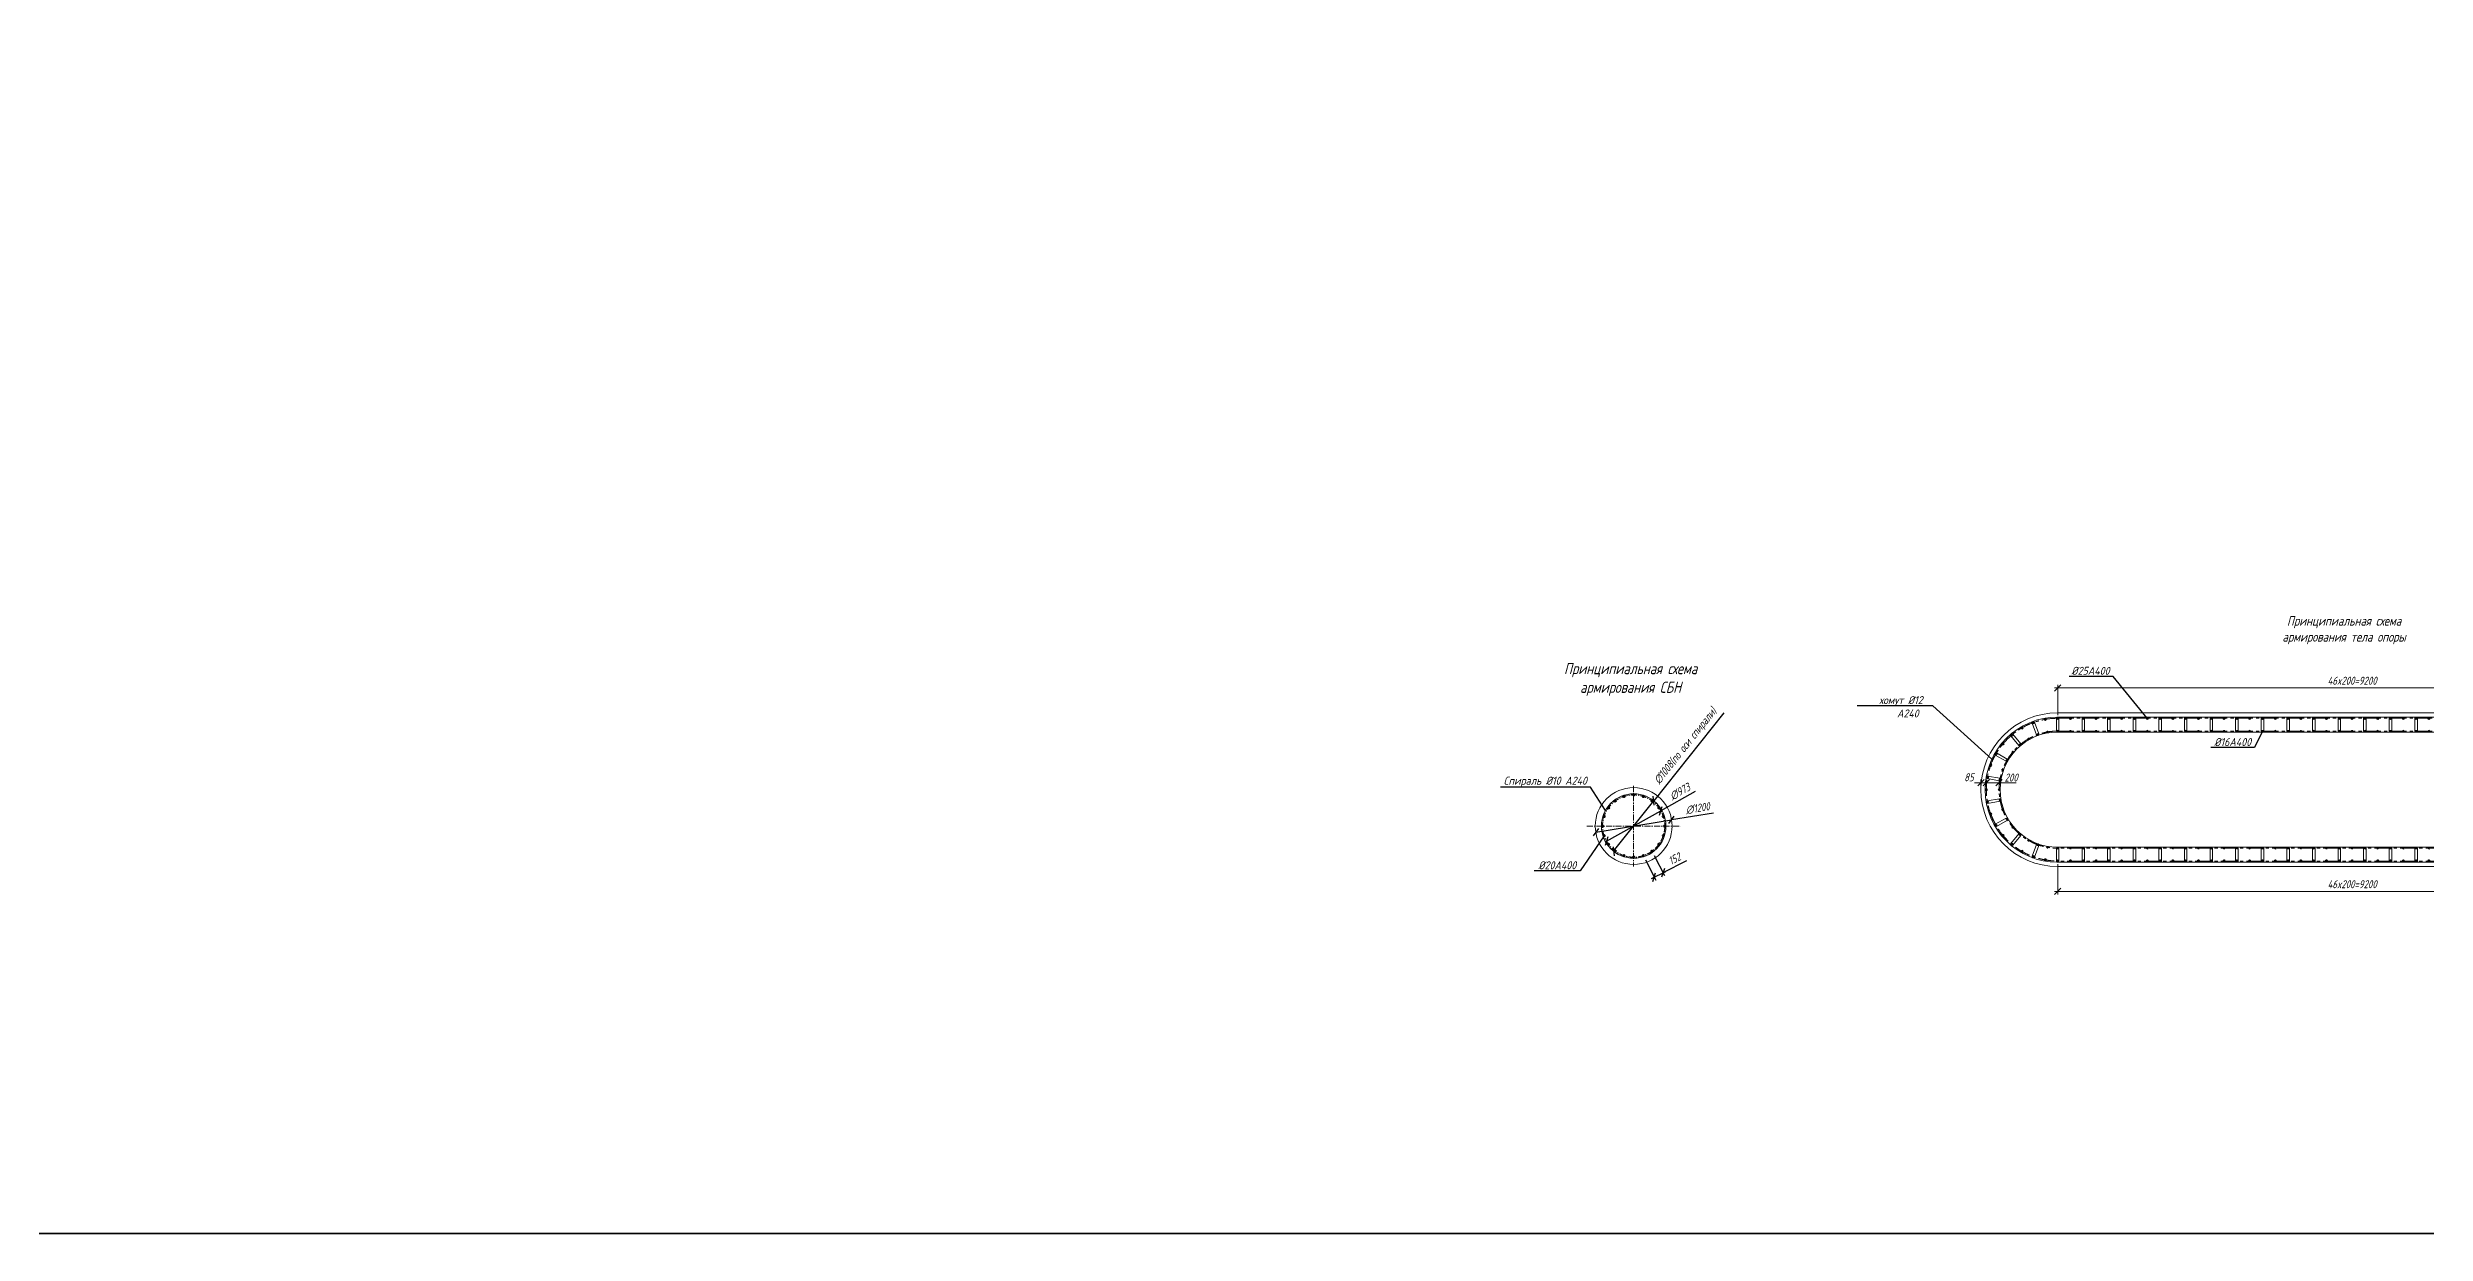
# Model space of a CAD drawing. Header units: millimetres. Extents: x 263685 to 14136308, y -2404013 to 2433772.
# Drawn here: x 7144843 to 7181994, y 768155 to 786685 of the extents above; entities that cross this region are included whole.
import ezdxf
from ezdxf import colors
from ezdxf.entities.mleader import LeaderData, LeaderLine
from ezdxf.math import Vec2, Vec3

# ---------------------------------------------------------------- set-up
doc = ezdxf.new("R2010")
doc.units = ezdxf.units.MM
doc.linetypes.add('осевая', pattern=[2, 1.25, -0.25, 0.25, -0.25])
for name, color, linetype, lineweight in [('1-Бетон', 106, 'Continuous', 35), ('ИС_ОПОР_Med_закладная', 7, 'Continuous', 35), ('ИС_ОПОР_Med_раб.арматура', 6, 'Continuous', 35), ('ИС_ОПОР_Ось', 3, 'осевая', 18), ('ИС_ОПОР_Тон', 3, 'Continuous', 18), ('ИС_ОПОР_Тон_конструк.арматура', 4, 'Continuous', 18), ('ИС_Ось', 3, 'осевая', 18), ('ИС_Разм', 3, 'Continuous', 18), ('ИС_Размер', 3, 'Continuous', 18), ('ИС_ТаБл', 5, 'Continuous', 35), ('Тонкая', 3, 'Continuous', 15), ('Хомуты', 4, 'Continuous', 18)]:
    doc.layers.add(name, color=color, linetype=linetype, lineweight=lineweight)
doc.styles.add('0', font='isocpeur.ttf', dxfattribs={"width": 0.8, "oblique": 15})
doc.styles.add('ISOCPEUR', font='isocpeur.ttf', dxfattribs={"width": 0.8, "oblique": 15, "height": 2.5})
doc.styles.add('ROMANS', font='isocpeur.ttf', dxfattribs={"width": 0.9, "oblique": 15})
doc.styles.add('М150', font='isocpeur.ttf', dxfattribs={"width": 0.8, "oblique": 15, "height": 375})
doc.dimstyles.new('50', dxfattribs={"dimscale": 50, "dimtxt": 2.5, "dimasz": 2, "dimexe": 1, "dimexo": 1.5, "dimgap": 1, "dimtad": 3, "dimdec": 0, "dimdsep": 46, "dimtxsty": '0', "dimblk1": 'OBLIQUE', "dimblk2": 'OBLIQUE', "dimsah": 1, "dimcen": 0.1, "dimdle": 1, "dimclrd": 256, "dimclre": 256, "dimclrt": 4, "dimadec": 0, "dimazin": 0, "dimtfac": 0.75, "dimtdec": 0, "dimtmove": 1, "dimatfit": 3, "dimldrblk": 'OBLIQUE', "dimfxl": 1, "dimtolj": 1, "dimtzin": 0, "dimarcsym": 0})
doc.dimstyles.new('М50', dxfattribs={"dimscale": 50, "dimtxt": 2.5, "dimasz": 2, "dimexe": 1, "dimexo": 1, "dimgap": 1, "dimtad": 1, "dimdec": 0, "dimtxsty": '0', "dimblk1": 'OBLIQUE', "dimblk2": 'OBLIQUE', "dimsah": 1, "dimcen": 2.5, "dimdle": 1, "dimclrd": 256, "dimclre": 256, "dimclrt": 256, "dimaunit": 1, "dimadec": 0, "dimazin": 0, "dimtfac": 0.75, "dimtdec": 0, "dimtmove": 1, "dimatfit": 2, "dimldrblk": 'OBLIQUE', "dimfxl": 1, "dimtolj": 1, "dimtzin": 0, "dimlwd": -1, "dimlwe": -1, "dimarcsym": 0})

# ---------------------------------------------------------------- blocks, each defined once
blk = doc.blocks.new('*U1962')
at = {"layer": 'ИС_ОПОР_Med_раб.арматура'}
h = blk.add_hatch(color=256, dxfattribs=at)
h.dxf.hatch_style = 1
h.paths.add_polyline_path([(12, 3, 1), (-12, -3, 1)])
for radius in [13.5, 12.5]:
    blk.add_circle((0, 0), radius, dxfattribs=at)
blk = doc.blocks.new('*U1963')
at = {"color": 0, "linetype": 'ByBlock', "lineweight": -2, "transparency": 16777216}
for p in [(0, 0), (200, 0), (400, 0), (600, 0), (800, 0), (1000, 0), (1200, 0), (1400, 0), (1600, 0), (1800, 0), (2000, 0), (2200, 0), (2400, 0), (2600, 0), (2800, 0), (3000, 0), (3200, 0), (3400, 0), (3600, 0), (3800, 0), (4000, 0), (4200, 0), (4400, 0), (4600, 0), (4800, 0), (5000, 0), (5200, 0), (5400, 0), (5600, 0), (5800, 0), (6000, 0), (6200, 0), (6400, 0), (6600, 0), (6800, 0), (7000, 0), (7200, 0), (7400, 0), (7600, 0), (7800, 0), (8000, 0), (8200, 0), (8400, 0), (8600, 0), (8800, 0)]:
    blk.add_blockref('*U1962', p, dxfattribs=at)
blk = doc.blocks.new('*U1964')
at = {"layer": 'ИС_ОПОР_Med_раб.арматура'}
h = blk.add_hatch(color=256, dxfattribs=at)
h.dxf.hatch_style = 1
h.paths.add_polyline_path([(12, 3, 1), (-12, -3, 1)])
for radius in [13.5, 12.5]:
    blk.add_circle((0, 0), radius, dxfattribs=at)
blk = doc.blocks.new('*U1965')
at = {"color": 0, "linetype": 'ByBlock', "lineweight": -2, "transparency": 16777216}
for p in [(0, 0), (200, 0), (400, 0), (600, 0), (800, 0), (1000, 0), (1200, 0), (1400, 0), (1600, 0), (1800, 0), (2000, 0), (2200, 0), (2400, 0), (2600, 0), (2800, 0), (3000, 0), (3200, 0), (3400, 0), (3600, 0), (3800, 0), (4000, 0), (4200, 0), (4400, 0), (4600, 0), (4800, 0), (5000, 0), (5200, 0), (5400, 0), (5600, 0), (5800, 0), (6000, 0), (6200, 0), (6400, 0), (6600, 0), (6800, 0), (7000, 0), (7200, 0), (7400, 0), (7600, 0), (7800, 0), (8000, 0), (8200, 0), (8400, 0), (8600, 0), (8800, 0)]:
    blk.add_blockref('*U1964', p, dxfattribs=at)
blk = doc.blocks.new('*U1960')
at = {"layer": 'ИС_ОПОР_Med_раб.арматура'}
h = blk.add_hatch(color=256, dxfattribs=at)
h.dxf.hatch_style = 1
h.paths.add_polyline_path([(12.5, 0, 1), (-12.5, 0, 1)])
for radius in [13.5, 12.5]:
    blk.add_circle((0, 0), radius, dxfattribs=at)
blk = doc.blocks.new('*U1961')
at = {"color": 0, "linetype": 'ByBlock', "lineweight": -2, "transparency": 16777216}
blk.add_blockref('*U1960', (13581, 28597), dxfattribs=at)
for p, rotation in [((12864, 28336), 40.00000000000001), ((13023, 28447), 29.99999999999999), ((13200, 28529), 19.99999999999999), ((13387, 28580), 9.999999999999977), ((12533, 27863), 70), ((12615, 28039), 59.99999999999999), ((12727, 28198), 50), ((12466, 27482), 90), ((12483, 27675), 80.00000000000001), ((12483, 27288), 99.99999999999999), ((12533, 27100), 110), ((12615, 26924), 120), ((12727, 26765), 130), ((12864, 26628), 140), ((13023, 26516), 150), ((13200, 26434), 160.0000000000001), ((13387, 26384), 170), ((13581, 26367), 180)]:
    blk.add_blockref('*U1960', p, dxfattribs=dict(at, rotation=rotation))
blk = doc.blocks.new('_OBLIQUE')
at = {"color": 0, "linetype": 'ByBlock', "lineweight": -2}
blk.add_line((0.5, 0.5), (-0.5, -0.5), dxfattribs=at)
blk = doc.blocks.new('*D1966')
at = {"layer": 'Defpoints', "color": 0, "transparency": 16777216}
for p in [(7176248, 773975), (7185448, 773975), (7185448, 773500)]:
    blk.add_point(p, dxfattribs=at)
at = {"layer": 'ИС_Размер', "transparency": 16777216}
for p, q in [((7176248, 773925), (7176248, 773450)), ((7185448, 773925), (7185448, 773450)), ((7176198, 773500), (7185498, 773500))]:
    blk.add_line(p, q, dxfattribs=at)
at = {"layer": 'ИС_Размер', "transparency": 16777216, "xscale": 100, "yscale": 100, "zscale": 100, "rotation": 180}
blk.add_blockref('_OBLIQUE', (7176248, 773500), dxfattribs=at)
at = {"layer": 'ИС_Размер', "transparency": 16777216, "xscale": 100, "yscale": 100, "zscale": 100}
blk.add_blockref('_OBLIQUE', (7185448, 773500), dxfattribs=at)
at = {"layer": 'ИС_Размер', "transparency": 16777216, "insert": (7180848, 773612), "char_height": 125, "attachment_point": 5, "style": '0', "bg_fill": 3, "box_fill_scale": 1.1, "bg_fill_color": 256, "bg_fill_true_color": 13158600, "bg_fill_transparency": 0}
blk.add_mtext('\\A1;46x200=9200', dxfattribs=at)
blk = doc.blocks.new('*U1968')
at = {"layer": 'ИС_ОПОР_Med_раб.арматура'}
h = blk.add_hatch(color=256, dxfattribs=at)
h.dxf.hatch_style = 1
h.paths.add_polyline_path([(8, 0, 1), (-8, 0, 1)])
for radius in [9, 8]:
    blk.add_circle((0, 0), radius, dxfattribs=at)
blk = doc.blocks.new('*U1969')
at = {"color": 0, "linetype": 'ByBlock', "lineweight": -2, "transparency": 16777216}
for p in [(0, 0), (200, 0), (400, 0), (600, 0), (800, 0), (1000, 0), (1200, 0), (1400, 0), (1600, 0), (1800, 0), (2000, 0), (2200, 0), (2400, 0), (2600, 0), (2800, 0), (3000, 0), (3200, 0), (3400, 0), (3600, 0), (3800, 0), (4000, 0), (4200, 0), (4400, 0), (4600, 0), (4800, 0), (5000, 0), (5200, 0), (5400, 0), (5600, 0), (5800, 0), (6000, 0), (6200, 0), (6400, 0), (6600, 0), (6800, 0), (7000, 0), (7200, 0), (7400, 0), (7600, 0), (7800, 0), (8000, 0), (8200, 0), (8400, 0), (8600, 0), (8800, 0)]:
    blk.add_blockref('*U1968', p, dxfattribs=at)
blk = doc.blocks.new('*U1970')
at = {"layer": 'ИС_ОПОР_Med_раб.арматура'}
h = blk.add_hatch(color=256, dxfattribs=at)
h.dxf.hatch_style = 1
h.paths.add_polyline_path([(8, 0, 1), (-8, 0, 1)])
for radius in [9, 8]:
    blk.add_circle((0, 0), radius, dxfattribs=at)
blk = doc.blocks.new('*U1971')
at = {"layer": '1-Бетон', "color": 0, "linetype": 'ByBlock', "lineweight": -2, "transparency": 16777216}
for p, rotation in [((7196125, 792524), 40.00000000000001), ((7196256, 792616), 29.99999999999999), ((7196400, 792683), 19.99999999999999), ((7196554, 792724), 9.99999999999994), ((7195854, 792136), 69.99999999999997), ((7195921, 792281), 59.99999999999999), ((7196012, 792412), 50), ((7195798, 791823), 90), ((7195812, 791982), 80.00000000000001), ((7195812, 791664), 99.99999999999999), ((7195854, 791510), 110), ((7195921, 791366), 120), ((7196012, 791235), 130), ((7196125, 791122), 139.9999999999999), ((7196256, 791031), 150), ((7196400, 790964), 160.0000000000001), ((7196554, 790922), 170.0000000000001), ((7196713, 790908), 180)]:
    blk.add_blockref('*U1970', p, dxfattribs=dict(at, rotation=rotation))
blk.add_blockref('*U1970', (7196713, 792738), dxfattribs=at)
blk = doc.blocks.new('*U1974')
at = {"layer": 'ИС_ОПОР_Med_раб.арматура'}
h = blk.add_hatch(color=256, dxfattribs=at)
h.dxf.hatch_style = 1
h.paths.add_polyline_path([(-8, 0, 1), (8, 0, 1)])
for radius in [9, 8]:
    blk.add_circle((0, 0), radius, dxfattribs=at)
blk = doc.blocks.new('*U1975')
at = {"color": 0, "linetype": 'ByBlock', "lineweight": -2, "transparency": 16777216}
for p in [(0, 0), (200, 0), (400, 0), (600, 0), (800, 0), (1000, 0), (1200, 0), (1400, 0), (1600, 0), (1800, 0), (2000, 0), (2200, 0), (2400, 0), (2600, 0), (2800, 0), (3000, 0), (3200, 0), (3400, 0), (3600, 0), (3800, 0), (4000, 0), (4200, 0), (4400, 0), (4600, 0), (4800, 0), (5000, 0), (5200, 0), (5400, 0), (5600, 0), (5800, 0), (6000, 0), (6200, 0), (6400, 0), (6600, 0), (6800, 0), (7000, 0), (7200, 0), (7400, 0), (7600, 0), (7800, 0), (8000, 0), (8200, 0), (8400, 0), (8600, 0), (8800, 0)]:
    blk.add_blockref('*U1974', p, dxfattribs=at)
blk = doc.blocks.new('*D1977')
at = {"layer": 'Defpoints', "color": 0, "transparency": 16777216}
for p in [(7185448, 776680), (7176248, 776205), (7185448, 776205)]:
    blk.add_point(p, dxfattribs=at)
at = {"layer": 'ИС_Размер', "transparency": 16777216}
for p, q in [((7176198, 776680), (7185498, 776680)), ((7176248, 776255), (7176248, 776730)), ((7185448, 776255), (7185448, 776730))]:
    blk.add_line(p, q, dxfattribs=at)
at = {"layer": 'ИС_Размер', "transparency": 16777216, "xscale": 100, "yscale": 100, "zscale": 100, "rotation": 180}
blk.add_blockref('_OBLIQUE', (7176248, 776680), dxfattribs=at)
at = {"layer": 'ИС_Размер', "transparency": 16777216, "xscale": 100, "yscale": 100, "zscale": 100}
blk.add_blockref('_OBLIQUE', (7185448, 776680), dxfattribs=at)
at = {"layer": 'ИС_Размер', "transparency": 16777216, "insert": (7180848, 776792), "char_height": 125, "attachment_point": 5, "style": '0', "bg_fill": 3, "box_fill_scale": 1.1, "bg_fill_color": 256, "bg_fill_true_color": 13158600, "bg_fill_transparency": 0}
blk.add_mtext('\\A1;46x200=9200', dxfattribs=at)
blk = doc.blocks.new('_None')
blk = doc.blocks.new('*U1978')
at = {"layer": 'Хомуты'}
blk.add_lwpolyline([(-200, -117), (200, -117, 0.414214), (220, -98), (220, 98, 0.414214), (200, 117), (-200, 117, 0.414214), (-220, 98), (-220, -98, 0.414214), (-200, -117)], format="xyb", dxfattribs=at)
blk = doc.blocks.new('*U1979')
at = {"layer": '1-Бетон', "color": 0, "linetype": 'ByBlock', "lineweight": -2, "transparency": 16777216}
for p in [(0, 0), (400, 0), (800, 0), (1200, 0), (1600, 0), (2000, 0), (2400, 0), (2800, 0), (3200, 0), (3600, 0), (4000, 0), (4400, 0), (4800, 0), (5200, 0), (5600, 0), (6000, 0), (6400, 0), (6800, 0), (7200, 0), (7600, 0), (8000, 0), (8400, 0), (8800, 0)]:
    blk.add_blockref('*U1978', p, dxfattribs=at)
blk = doc.blocks.new('*U1980')
at = {"layer": 'Хомуты'}
blk.add_lwpolyline([(-200, -117), (200, -117, 0.414214), (220, -98), (220, 98, 0.414214), (200, 117), (-200, 117, 0.414214), (-220, 98), (-220, -98, 0.414214), (-200, -117)], format="xyb", dxfattribs=at)
blk = doc.blocks.new('*U1981')
at = {"layer": '1-Бетон', "color": 0, "linetype": 'ByBlock', "lineweight": -2, "transparency": 16777216}
for p in [(0, 0), (400, 0), (800, 0), (1200, 0), (1600, 0), (2000, 0), (2400, 0), (2800, 0), (3200, 0), (3600, 0), (4000, 0), (4400, 0), (4800, 0), (5200, 0), (5600, 0), (6000, 0), (6400, 0), (6800, 0), (7200, 0), (7600, 0), (8000, 0), (8400, 0), (8800, 0)]:
    blk.add_blockref('*U1980', p, dxfattribs=at)
blk = doc.blocks.new('*U1982')
at = {"layer": 'Хомуты'}
blk.add_lwpolyline([(19, -98), (19, 98, 1), (-20, 98), (-20, -98, 1)], format="xyb", close=True, dxfattribs=at)
blk = doc.blocks.new('*U1983')
at = {"layer": '1-Бетон', "color": 0, "linetype": 'ByBlock', "lineweight": -2, "transparency": 16777216}
for p, rotation in [((7196059, 793920), 39.99999999999999), ((7196365, 794097), 20.00000000000001), ((7195832, 793650), 60.00000000000001), ((7195712, 793318), 79.99999999999999), ((7195712, 792964), 100), ((7195832, 792632), 120), ((7196060, 792362), 140), ((7196366, 792185), 160)]:
    blk.add_blockref('*U1982', p, dxfattribs=dict(at, rotation=rotation))
blk.add_blockref('*U1982', (7196713, 794158), dxfattribs=at)
blk = doc.blocks.new('*D1986')
at = {"layer": 'Defpoints', "color": 0, "transparency": 16777216}
for p in [(7175048, 775197), (7175048, 775090), (7175133, 775090)]:
    blk.add_point(p, dxfattribs=at)
at = {"layer": 'ИС_Размер', "transparency": 16777216}
for p, q in [((7175048, 775197), (7174948, 775197)), ((7175048, 775140), (7175048, 775247)), ((7175133, 775197), (7175048, 775197)), ((7175133, 775140), (7175133, 775247)), ((7175133, 775197), (7175233, 775197))]:
    blk.add_line(p, q, dxfattribs=at)
at = {"layer": 'ИС_Размер', "transparency": 16777216, "xscale": 100, "yscale": 100, "zscale": 100}
blk.add_blockref('_OBLIQUE', (7175048, 775197), dxfattribs=at)
at = {"layer": 'ИС_Размер', "transparency": 16777216, "xscale": 100, "yscale": 100, "zscale": 100, "rotation": 180}
blk.add_blockref('_OBLIQUE', (7175133, 775197), dxfattribs=at)
at = {"layer": 'ИС_Размер', "transparency": 16777216, "insert": (7174862, 775283), "char_height": 125, "attachment_point": 5, "style": '0'}
blk.add_mtext('\\A1;85', dxfattribs=at)
blk = doc.blocks.new('*D1987')
at = {"layer": 'Defpoints', "color": 0, "transparency": 16777216}
for p in [(7175133, 775090), (7175333, 775197), (7175333, 775090)]:
    blk.add_point(p, dxfattribs=at)
at = {"layer": 'ИС_Размер', "transparency": 16777216}
for p, q in [((7175083, 775197), (7175383, 775197)), ((7175133, 775140), (7175133, 775247)), ((7175333, 775140), (7175333, 775247))]:
    blk.add_line(p, q, dxfattribs=at)
at = {"layer": 'ИС_Размер', "transparency": 16777216, "xscale": 100, "yscale": 100, "zscale": 100, "rotation": 180}
blk.add_blockref('_OBLIQUE', (7175133, 775197), dxfattribs=at)
at = {"layer": 'ИС_Размер', "transparency": 16777216, "xscale": 100, "yscale": 100, "zscale": 100}
blk.add_blockref('_OBLIQUE', (7175333, 775197), dxfattribs=at)
at = {"layer": 'ИС_Размер', "transparency": 16777216, "insert": (7175521, 775279), "char_height": 125, "attachment_point": 5, "style": '0'}
blk.add_mtext('\\A1;200', dxfattribs=at)
blk = doc.blocks.new('*U2174')
at = {"layer": 'ИС_Разм'}
h = blk.add_hatch(color=6, dxfattribs=at)
h.dxf.hatch_style = 1
edge = h.paths.add_edge_path()
edge.add_arc((0, 0), 12.5, 0, 360)
at = {"layer": 'ИС_ОПОР_Med_раб.арматура'}
for radius in [13.5, 12.5]:
    blk.add_circle((0, 0), radius, dxfattribs=at)
blk = doc.blocks.new('*U2175')
at = {"layer": 'ИС_Разм', "color": 0, "linetype": 'ByBlock', "lineweight": -2, "transparency": 16777216}
for p, rotation in [((1188597, -7429), 35.99999999999999), ((1188733, -7360), 17.99999999999997), ((1189034, -7360), 342.0000000000001), ((1189169, -7429), 324), ((1188421, -7673), 72), ((1188490, -7537), 54), ((1189277, -7537), 306), ((1189346, -7673), 288), ((1188397, -7823), 90), ((1188421, -7973), 108), ((1188490, -8109), 126), ((1189277, -8109), 234), ((1189346, -7973), 252), ((1189370, -7823), 270), ((1188597, -8216), 144), ((1188733, -8286), 162.0000000000001), ((1188883, -8309), 180), ((1189034, -8286), 198), ((1189169, -8216), 216)]:
    blk.add_blockref('*U2174', p, dxfattribs=dict(at, rotation=rotation))
blk.add_blockref('*U2174', (1188883, -7336), dxfattribs=at)
blk = doc.blocks.new('*D2176')
at = {"layer": 'Defpoints', "color": 0, "transparency": 16777216}
for p in [(7170216, 774617), (7169031, 774425)]:
    blk.add_point(p, dxfattribs=at)
at = {"layer": 'ИС_Разм', "lineweight": -2, "transparency": 16777216}
for p in [(7169031, 774425), (7170870, 774724)]:
    blk.add_line(p, (7170216, 774617), dxfattribs=at)
at = {"layer": 'ИС_Разм', "lineweight": -2, "transparency": 16777216, "xscale": 100, "yscale": 100, "zscale": 100}
for p, rotation in [((7170216, 774617), 189.2507320285217), ((7169031, 774425), 9.250732028521726)]:
    blk.add_blockref('_OBLIQUE', p, dxfattribs=dict(at, rotation=rotation))
at = {"layer": 'ИС_Разм', "color": 4, "transparency": 16777216, "insert": (7170624, 774798), "char_height": 125, "attachment_point": 5, "rotation": 9.2507, "style": '0'}
blk.add_mtext('\\A1;∅1200', dxfattribs=at)
blk = doc.blocks.new('*D2177')
at = {"layer": 'Defpoints', "color": 0, "transparency": 16777216}
for p in [(7169937, 774916), (7169310, 774126)]:
    blk.add_point(p, dxfattribs=at)
at = {"layer": 'ИС_Разм', "lineweight": -2, "transparency": 16777216}
for p in [(7171030, 776291), (7169310, 774126)]:
    blk.add_line(p, (7169937, 774916), dxfattribs=at)
at = {"layer": 'ИС_Разм', "lineweight": -2, "transparency": 16777216, "xscale": 100, "yscale": 100, "zscale": 100}
for p, rotation in [((7169937, 774916), 231.5219576382831), ((7169310, 774126), 51.52195763828311)]:
    blk.add_blockref('_OBLIQUE', p, dxfattribs=dict(at, rotation=rotation))
at = {"layer": 'ИС_Разм', "color": 4, "transparency": 16777216, "insert": (7170438, 775767), "char_height": 125, "attachment_point": 5, "rotation": 51.522, "style": '0'}
blk.add_mtext('\\A1;∅1008(по оси спирали)', dxfattribs=at)
blk = doc.blocks.new('*D2178')
at = {"layer": 'Defpoints', "color": 0, "transparency": 16777216}
for p in [(7170047, 774759), (7169199, 774283)]:
    blk.add_point(p, dxfattribs=at)
at = {"layer": 'ИС_Разм', "lineweight": -2, "transparency": 16777216}
for p in [(7170582, 775060), (7169199, 774283)]:
    blk.add_line(p, (7170047, 774759), dxfattribs=at)
at = {"layer": 'ИС_Разм', "lineweight": -2, "transparency": 16777216, "xscale": 100, "yscale": 100, "zscale": 100}
for p, rotation in [((7170047, 774759), 209.326248414957), ((7169199, 774283), 29.32624841495704)]:
    blk.add_blockref('_OBLIQUE', p, dxfattribs=dict(at, rotation=rotation))
at = {"layer": 'ИС_Разм', "color": 4, "transparency": 16777216, "insert": (7170347, 775057), "char_height": 125, "attachment_point": 5, "rotation": 29.3262, "style": '0'}
blk.add_mtext('\\A1;∅973', dxfattribs=at)
blk = doc.blocks.new('*D2179')
at = {"layer": 'Defpoints', "color": 0, "transparency": 16777216}
for p in [(7169774, 774058), (7169909, 774127), (7170081, 773790)]:
    blk.add_point(p, dxfattribs=at)
at = {"layer": 'ИС_Разм', "lineweight": -2, "transparency": 16777216}
for p, q in [((7169808, 773991), (7169968, 773677)), ((7169943, 774061), (7170104, 773746)), ((7170448, 773977), (7170081, 773790)), ((7169901, 773699), (7170126, 773813))]:
    blk.add_line(p, q, dxfattribs=at)
at = {"layer": 'ИС_Разм', "lineweight": -2, "transparency": 16777216, "xscale": 100, "yscale": 100, "zscale": 100}
for p, rotation in [((7170081, 773790), 27.00000353203815), ((7169945, 773721), 207.0000035320381)]:
    blk.add_blockref('_OBLIQUE', p, dxfattribs=dict(at, rotation=rotation))
at = {"layer": 'ИС_Разм', "color": 4, "transparency": 16777216, "insert": (7170261, 774009), "char_height": 125, "attachment_point": 5, "rotation": 27, "style": '0'}
blk.add_mtext('\\A1;152', dxfattribs=at)

msp = doc.modelspace()

# ---------------------------------------------------------------- linework, layer by layer
msp.add_arc((7176250.7195, 775090.7913), 1117.7094, 200.01221772, 209.98778227)
at = {"layer": '1-Бетон'}
msp.add_lwpolyline([(7128178.4958, 856655.6275), (7209897.5675, 856655.6275), (7209897.5675, 768155.2594), (7128178.4958, 768155.2594)], close=True, dxfattribs=at)
at = {"layer": 'ИС_ОПОР_Med_закладная'}
msp.add_line((7169150.3052, 774521), (7169142.5177, 774522.8317), dxfattribs=at)
msp.add_line((7169150.3052, 774521), (7169142.5177, 774522.8317), dxfattribs=at)
at = {"layer": 'ИС_ОПОР_Ось', "ltscale": 75}
for p, q in [((7169623.3052, 775151.2205), (7169623.3052, 773890.7796)), ((7168891.7532, 774521), (7170354.8571, 774521))]:
    msp.add_line(p, q, dxfattribs=at)
msp.add_circle((7169623.3052, 774521), 486.5, dxfattribs=at)
at = {"layer": 'ИС_ОПОР_Тон', "ltscale": 500}
msp.add_lwpolyline([(7176248.2719, 776289.6014), (7185448.2937, 776289.6014, -1), (7185448.2937, 773889.5923), (7176248.2719, 773889.5923, -1), (7176248.2719, 776289.6014)], format="xyb", dxfattribs=at)
at = {"layer": 'ИС_ОПОР_Тон'}
msp.add_circle((7169623.3052, 774521), 600, dxfattribs=at)
at = {"layer": 'ИС_ОПОР_Тон_конструк.арматура'}
msp.add_circle((7169623.3052, 774521), 504, dxfattribs=at)
at = {"layer": 'ИС_Ось', "ltscale": 200}
for points in [[(7176248.2719, 776204.6208), (7185448.2937, 776204.6208, -1), (7185448.2937, 773974.6117), (7176248.2719, 773974.6117, -1)], [(7176248.2719, 776004.6208), (7185448.2937, 776004.6208, -1), (7185448.2937, 774174.6117), (7176248.2719, 774174.6117, -1)]]:
    msp.add_lwpolyline(points, format="xyb", close=True, dxfattribs=at)
at = {"layer": 'ИС_Размер', "ltscale": 1000}
msp.add_line((7175598.7166, 775197.0967), (7175333.3755, 775197.0967), dxfattribs=at)
at = {"layer": 'Хомуты'}
for points in [[(7176248.2719, 773955.0717), (7176248.2719, 773955.0717, -1), (7176248.2719, 776224.1608)], [(7176248.2719, 774189.5717), (7176248.2719, 774189.5717, -1), (7176248.2719, 775989.6608)]]:
    msp.add_lwpolyline(points, format="xyb", dxfattribs=at)

# ---------------------------------------------------------------- block references
for name, p in [('*U1961', (7162667.2637, 747607.9606)), ('*U1963', (7176448.2719, 776204.6208)), ('*U1969', (7176448.2719, 776004.6208)), ('*U1965', (7176448.2719, 773974.6117))]:
    msp.add_blockref(name, p)
at = {"xscale": -1, "rotation": 180}
msp.add_blockref('*U1975', (7176448.2719, 774174.5729), dxfattribs=at)
at = {"layer": '1-Бетон'}
msp.add_blockref('*U1971', (-20465.1195, -16733.778), dxfattribs=at)
at = {"layer": 'ИС_Разм'}
msp.add_blockref('*U2175', (5980740.0937, 782343.8391), dxfattribs=at)

# ---------------------------------------------------------------- texts
at = {"layer": 'ИС_ТаБл', "color": 1, "attachment_point": 5}
for s, insert, char_height, width, style in [('\\pxsm1;{\\H0.5x;Принципиальная схема армирования тела опоры}', (7180722.5102, 777582.0648), 300, 2415.530627, 'ISOCPEUR'), ('Принципиальная схема армирования СБН', (7169575.1179, 776811.5948), 175, 3110.634382, 'М150')]:
    msp.add_mtext(s, dxfattribs=dict(at, insert=insert, char_height=char_height, width=width, style=style))

# ---------------------------------------------------------------- dimensions: what is measured, and where the dimension line sits
at = {"layer": 'ИС_Разм'}
dim = msp.add_diameter_dim_2p(p1=(7169309.709, 774126.4453), p2=(7169936.9014, 774915.5548), text='<>(по оси спирали)', dimstyle='50', dxfattribs=at)
dim.commit()
dim.dimension.update_dxf_attribs({"geometry": '*D2177', "text_midpoint": (7170438.1379, 775767.1762)})
for p1, p2, picture, middle in [((7169199.1526, 774282.7211), (7170047.4578, 774759.2789), '*D2178', (7170346.9775, 775056.5787)), ((7169031.1086, 774424.5469), (7170215.5018, 774617.4531), '*D2176', (7170623.5485, 774797.8955))]:
    dim = msp.add_diameter_dim_2p(p1=p1, p2=p2, dimstyle='50', dxfattribs=at)
    dim.commit()
    dim.dimension.update_dxf_attribs({"geometry": picture, "text_midpoint": middle})
dim = msp.add_linear_dim(base=(7170080.988, 773790.3834), p1=(7169773.642, 774058.3111), p2=(7169909.2627, 774127.4133), angle=27.00000353, text='152', dimstyle='50', dxfattribs=at)
dim.commit()
dim.dimension.update_dxf_attribs({"geometry": '*D2179', "text_midpoint": (7170310.726, 773911.772), "dimtype": 161})
at = {"layer": 'ИС_Размер'}
for base, p2, picture, middle in [((7175048.2674, 775197.0967), (7175048.2674, 775089.6162), '*D1986', (7174861.5722, 775170.6742)), ((7175333.3755, 775197.0967), (7175333.3755, 775089.6166), '*D1987', (7175520.9627, 775166.587))]:
    dim = msp.add_linear_dim(base=base, p1=(7175133.2674, 775089.6162), p2=p2, dimstyle='М50', dxfattribs=at)
    dim.commit()
    dim.dimension.update_dxf_attribs({"geometry": picture, "text_midpoint": middle, "dimtype": 160})

# ---------------------------------------------------------------- leaders
at = {"layer": 'Тонкая', "color": 3}
ml = msp.add_multileader_mtext('Standard', dxfattribs=at)
ml.set_content('{\\C256;хомут %%C12    А240}', color=4, style='ROMANS')
ml.set_leader_properties(color=256)
ml.set_arrow_properties(name='NONE')
ml.build(insert=Vec2(0, 0))
ml.multileader.update_dxf_attribs({"text_left_attachment_type": 6, "text_right_attachment_type": 6, "arrow_head_size": 600})
ctx = ml.context
ctx.base_point, ctx.char_height, ctx.arrow_head_size, ctx.plane_origin = Vec3(7173521.7488, 776400.9404), 125, 600, Vec3(7173616.2061, 777367.1949)
ctx.left_attachment, ctx.right_attachment, ctx.text_align_type = 6, 6, 1
notes = []
notes.append((ctx, [(1, (1, 1, 0), (7174299.438, 776400.9404), (-1, 0), 8, [(0, [(7175217.8972, 775564.505)], 0, [])])]))
ctx.mtext.insert, ctx.mtext.width, ctx.mtext.alignment, ctx.mtext.flow_direction = Vec3(7173906.5934, 776550.9404), 1163.408554, 2, 5
ml = msp.add_multileader_mtext('Standard', dxfattribs=at)
ml.set_content('{\\C256;%%C16А400 }', color=4, style='ROMANS')
ml.set_leader_properties(color=256)
ml.set_arrow_properties(name='NONE')
ml.build(insert=Vec2(0, 0))
ml.multileader.update_dxf_attribs({"text_left_attachment_type": 6, "text_right_attachment_type": 6, "arrow_head_size": 600})
ctx = ml.context
ctx.base_point, ctx.char_height, ctx.arrow_head_size, ctx.plane_origin = Vec3(7178648.5089, 775746.0421), 125, 600, Vec3(7178640.2579, 776712.2966)
ctx.left_attachment, ctx.right_attachment, ctx.text_align_type = 6, 6, 1
notes.append((ctx, [(1, (1, 1, 0), (7179323.4898, 775746.0421), (-1, 0), 8, [(0, [(7179448.2719, 776004.6208)], 0, [])])]))
ctx.mtext.insert, ctx.mtext.width, ctx.mtext.alignment, ctx.mtext.flow_direction = Vec3(7178981.9993, 775896.0421), 1163.408554, 2, 5
ml = msp.add_multileader_mtext('Standard', dxfattribs=at)
ml.set_content('Спираль %%C10 А240 ', color=4, style='ROMANS')
ml.set_leader_properties(color=256)
ml.set_arrow_properties(name='NONE')
ml.build(insert=Vec2(0, 0))
ml.multileader.update_dxf_attribs({"text_left_attachment_type": 6, "text_right_attachment_type": 6, "arrow_head_size": 600})
ctx = ml.context
ctx.base_point, ctx.char_height, ctx.arrow_head_size, ctx.plane_origin = Vec3(7167543.7807, 775129.5756), 125, 600, Vec3(7168330.4637, 776370.2896)
ctx.left_attachment, ctx.right_attachment, ctx.text_align_type = 6, 6, 1
notes.append((ctx, [(1, (1, 1, 0), (7168949.7553, 775129.5756), (-1, 0), 8, [(0, [(7169181.5854, 774763.6925)], 0, [])])]))
ctx.mtext.insert, ctx.mtext.width, ctx.mtext.defined_height, ctx.mtext.alignment, ctx.mtext.flow_direction = Vec3(7168242.768, 775292.0756), 1702.158133, 135.0253, 2, 5
ml = msp.add_multileader_mtext('Standard', dxfattribs=at)
ml.set_content(' %%C20А400 ', color=4, style='ROMANS')
ml.set_leader_properties(color=256)
ml.set_arrow_properties(name='NONE')
ml.build(insert=Vec2(0, 0))
ml.multileader.update_dxf_attribs({"text_left_attachment_type": 6, "text_right_attachment_type": 6, "arrow_head_size": 600})
ctx = ml.context
ctx.base_point, ctx.char_height, ctx.arrow_head_size, ctx.plane_origin = Vec3(7168009.9367, 773820.0347), 125, 600, Vec3(7168371.6664, 774976.563)
ctx.left_attachment, ctx.right_attachment, ctx.text_align_type = 6, 6, 1
notes.append((ctx, [(1, (1, 1, 0), (7168786.1677, 773820.0347), (-1, 0), 8, [(0, [(7169160.6162, 774370.6633)], 0, [])])]))
ctx.mtext.insert, ctx.mtext.width, ctx.mtext.alignment, ctx.mtext.flow_direction = Vec3(7168394.0522, 773970.0347), 1441.788338, 2, 5
for ctx, leaders in notes:
    for number, flags, end, landing, length, lines in leaders:
        leader = LeaderData()
        leader.index, (leader.has_last_leader_line, leader.has_dogleg_vector, leader.attachment_direction) = number, flags
        leader.last_leader_point, leader.dogleg_vector, leader.dogleg_length = Vec3(end), Vec3(landing), length
        for number, points, colour, breaks in lines:
            line = LeaderLine()
            line.index, line.vertices, line.color, line.breaks = number, Vec3.list(points), colors.encode_raw_color(colour), breaks
            leader.lines.append(line)
        ctx.leaders.append(leader)

# ---------------------------------------------------------------- next in the draw order: dimensions: what is measured, and where the dimension line sits
at = {"layer": 'ИС_Размер'}
for base, p1, p2, picture, middle in [((7185448.2937, 776679.5219), (7176248.2719, 776204.582), (7185448.2937, 776204.582), '*D1977', (7180848.2828, 776679.5219)), ((7185448.2937, 773499.6718), (7176248.2719, 773974.6117), (7185448.2937, 773974.6117), '*D1966', (7180848.2828, 773499.6718))]:
    dim = msp.add_linear_dim(base=base, p1=p1, p2=p2, text='46x200=<>', dimstyle='М50', override={"dimtfill": 1}, dxfattribs=at)
    dim.commit()
    dim.dimension.update_dxf_attribs({"geometry": picture, "text_midpoint": middle, "dimtype": 160})

# ---------------------------------------------------------------- next in the draw order: linework, layer by layer
at = {"layer": 'Хомуты'}
msp.add_lwpolyline([(7176267.6653, 774170.0729), (7176267.6653, 773974.5729, -1), (7176228.6653, 773974.5729), (7176228.6653, 774170.0729, -1)], format="xyb", close=True, dxfattribs=at)

# ---------------------------------------------------------------- next in the draw order: block references
at = {"layer": '1-Бетон'}
for name, p in [('*U1983', (-20465.1195, -18051.4879)), ('*U1979', (7176448.2411, 776106.8708))]:
    msp.add_blockref(name, p, dxfattribs=at)
at = {"layer": '1-Бетон', "xscale": -1, "rotation": 180}
msp.add_blockref('*U1981', (7176448.2411, 774072.3229), dxfattribs=at)

# ---------------------------------------------------------------- next in the draw order: leaders
at = {"layer": 'Тонкая', "color": 3}
ml = msp.add_multileader_mtext('Standard', dxfattribs=at)
ml.set_content('{\\C256;%%C25А400 }', color=4, style='ROMANS')
ml.set_leader_properties(color=256)
ml.set_arrow_properties(name='NONE')
ml.build(insert=Vec2(0, 0))
ml.multileader.update_dxf_attribs({"text_left_attachment_type": 6, "text_right_attachment_type": 6, "arrow_head_size": 600})
ctx = ml.context
ctx.base_point, ctx.char_height, ctx.arrow_head_size, ctx.plane_origin = Vec3(7176415.5918, 776858.9485), 125, 600, Vec3(7176046.5808, 778007.3107)
ctx.left_attachment, ctx.right_attachment, ctx.text_align_type = 6, 6, 1
notes = []
notes.append((ctx, [(1, (1, 1, 0), (7177113.0728, 776858.9485), (-1, 0), 8, [(0, [(7177648.2719, 776204.6208)], 0, [])])]))
ctx.mtext.insert, ctx.mtext.width, ctx.mtext.alignment, ctx.mtext.flow_direction = Vec3(7176760.3323, 777008.9485), 1163.408554, 2, 5
for ctx, leaders in notes:
    for number, flags, end, landing, length, lines in leaders:
        leader = LeaderData()
        leader.index, (leader.has_last_leader_line, leader.has_dogleg_vector, leader.attachment_direction) = number, flags
        leader.last_leader_point, leader.dogleg_vector, leader.dogleg_length = Vec3(end), Vec3(landing), length
        for number, points, colour, breaks in lines:
            line = LeaderLine()
            line.index, line.vertices, line.color, line.breaks = number, Vec3.list(points), colors.encode_raw_color(colour), breaks
            leader.lines.append(line)
        ctx.leaders.append(leader)

doc.saveas('drawing.dxf')
